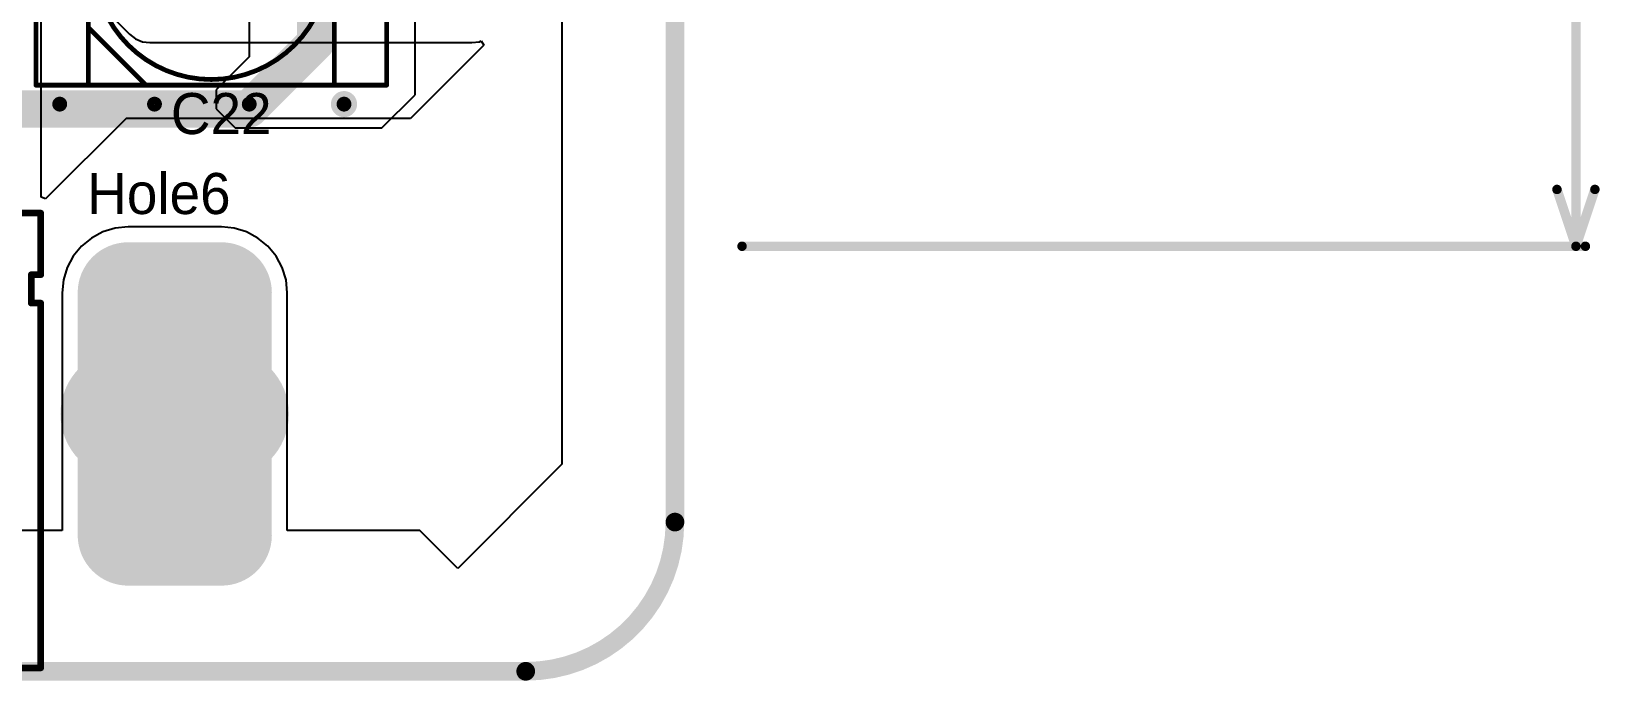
# Model space of a CAD drawing. Header units: millimetres. Extents: x -0.28 to 4.38, y -0.01 to 4.88.
# Drawn here: x 2.71 to 4.365, y -0.013 to 0.672 of the extents above; entities that cross this region are included whole.
import ezdxf

# ---------------------------------------------------------------- set-up
doc = ezdxf.new("R2010")
doc.units = ezdxf.units.MM
doc.header["$MEASUREMENT"] = 0
for name, color, linetype in [('BottomLayer', 5, 'Continuous'), ('BottomSolder', 6, 'Continuous'), ('Mechanical1', 6, 'Continuous'), ('Mechanical13', 56, 'Continuous'), ('Mechanical15', 56, 'Continuous'), ('MultiLayer', 9, 'Continuous'), ('PadHoleLayer', 156, 'Continuous'), ('TopLayer', 1, 'Continuous'), ('TopOverlay', 2, 'Continuous'), ('TopPaste', 8, 'Continuous'), ('TopSolder', 216, 'Continuous'), ('ViaHoleLayer', 16, 'Continuous')]:
    doc.layers.add(name, color=color, linetype=linetype)

# ---------------------------------------------------------------- blocks, each defined once
blk = doc.blocks.new('H___P___24')
at = {"layer": 'BottomLayer', "const_width": 0.0492}
for points in [[(-0.1526, 0.0531, 1), (-0.1033, 0.0531, 1)], [(0.1033, 0.0531, 1), (0.1526, 0.0531, 1)], [(-0.1526, -0.0453, 1), (-0.1033, -0.0453, 1)], [(0.1033, -0.0453, 1), (0.1526, -0.0453, 1)]]:
    blk.add_lwpolyline(points, format="xyb", close=True, dxfattribs=at)
at = {"layer": 'BottomLayer'}
for points in [[(-0.128, -0.0945), (0.128, -0.0945), (-0.128, 0.1024), (0.128, 0.1024)], [(-0.1772, -0.0453), (0.1772, -0.0453), (-0.1772, 0.0531), (0.1772, 0.0531)]]:
    blk.add_solid(points, dxfattribs=at)
at = {"layer": 'BottomSolder', "const_width": 0.0532}
for points in [[(-0.1546, 0.0531, 1), (-0.1013, 0.0531, 1)], [(0.1013, 0.0531, 1), (0.1546, 0.0531, 1)], [(-0.1546, -0.0453, 1), (-0.1013, -0.0453, 1)], [(0.1013, -0.0453, 1), (0.1546, -0.0453, 1)]]:
    blk.add_lwpolyline(points, format="xyb", close=True, dxfattribs=at)
at = {"layer": 'BottomSolder'}
for points in [[(-0.128, -0.0985), (0.128, -0.0985), (-0.128, 0.1064), (0.128, 0.1064)], [(-0.1812, -0.0453), (0.1812, -0.0453), (-0.1812, 0.0531), (0.1812, 0.0531)]]:
    blk.add_solid(points, dxfattribs=at)
at = {"layer": 'MultiLayer', "const_width": 0.0492}
for points in [[(-0.1526, 0.0531, 1), (-0.1033, 0.0531, 1)], [(0.1033, 0.0531, 1), (0.1526, 0.0531, 1)], [(-0.1526, -0.0453, 1), (-0.1033, -0.0453, 1)], [(0.1033, -0.0453, 1), (0.1526, -0.0453, 1)]]:
    blk.add_lwpolyline(points, format="xyb", close=True, dxfattribs=at)
at = {"layer": 'MultiLayer'}
for points in [[(-0.128, -0.0945), (0.128, -0.0945), (-0.128, 0.1024), (0.128, 0.1024)], [(-0.1772, -0.0453), (0.1772, -0.0453), (-0.1772, 0.0531), (0.1772, 0.0531)]]:
    blk.add_solid(points, dxfattribs=at)
at = {"layer": 'PadHoleLayer', "const_width": 0.0344}
blk.add_lwpolyline([(-0.0517, -0.0477), (-0.0517, 0.0556, -1), (0.0517, 0.0556), (0.0517, -0.0477, -1)], format="xyb", close=True, dxfattribs=at)
at = {"layer": 'TopLayer', "const_width": 0.0492}
for points in [[(-0.1526, 0.0531, 1), (-0.1033, 0.0531, 1)], [(0.1033, 0.0531, 1), (0.1526, 0.0531, 1)], [(-0.1526, -0.0453, 1), (-0.1033, -0.0453, 1)], [(0.1033, -0.0453, 1), (0.1526, -0.0453, 1)]]:
    blk.add_lwpolyline(points, format="xyb", close=True, dxfattribs=at)
at = {"layer": 'TopLayer'}
for points in [[(-0.128, -0.0945), (0.128, -0.0945), (-0.128, 0.1024), (0.128, 0.1024)], [(-0.1772, -0.0453), (0.1772, -0.0453), (-0.1772, 0.0531), (0.1772, 0.0531)]]:
    blk.add_solid(points, dxfattribs=at)
at = {"layer": 'TopSolder', "const_width": 0.0532}
for points in [[(-0.1546, 0.0531, 1), (-0.1013, 0.0531, 1)], [(0.1013, 0.0531, 1), (0.1546, 0.0531, 1)], [(-0.1546, -0.0453, 1), (-0.1013, -0.0453, 1)], [(0.1013, -0.0453, 1), (0.1546, -0.0453, 1)]]:
    blk.add_lwpolyline(points, format="xyb", close=True, dxfattribs=at)
at = {"layer": 'TopSolder'}
for points in [[(-0.128, -0.0985), (0.128, -0.0985), (-0.128, 0.1064), (0.128, 0.1064)], [(-0.1812, -0.0453), (0.1812, -0.0453), (-0.1812, 0.0531), (0.1812, 0.0531)]]:
    blk.add_solid(points, dxfattribs=at)
blk = doc.blocks.new('KF2_5_08T_32')
at = {"layer": 'BottomLayer', "const_width": 0.11}
for points in [[(0, 0.005), (0, -0.005)], [(0.2, 0.005), (0.2, -0.005)]]:
    blk.add_lwpolyline(points, dxfattribs=at)
at = {"layer": 'BottomLayer', "const_width": 0.055}
for points in [[(-0.0275, 0.005, 1), (0.0275, 0.005, 1)], [(-0.0275, -0.005, 1), (0.0275, -0.005, 1)], [(0.1725, 0.005, 1), (0.2275, 0.005, 1)], [(0.1725, -0.005, 1), (0.2275, -0.005, 1)]]:
    blk.add_lwpolyline(points, format="xyb", close=True, dxfattribs=at)
at = {"layer": 'BottomSolder', "const_width": 0.118}
for points in [[(0, 0.005), (0, -0.005)], [(0.2, 0.005), (0.2, -0.005)]]:
    blk.add_lwpolyline(points, dxfattribs=at)
at = {"layer": 'BottomSolder', "const_width": 0.059}
for points in [[(-0.0295, 0.005, 1), (0.0295, 0.005, 1)], [(-0.0295, -0.005, 1), (0.0295, -0.005, 1)], [(0.1705, 0.005, 1), (0.2295, 0.005, 1)], [(0.1705, -0.005, 1), (0.2295, -0.005, 1)]]:
    blk.add_lwpolyline(points, format="xyb", close=True, dxfattribs=at)
at = {"layer": 'MultiLayer', "const_width": 0.11}
for points in [[(0, 0.005), (0, -0.005)], [(0.2, 0.005), (0.2, -0.005)]]:
    blk.add_lwpolyline(points, dxfattribs=at)
at = {"layer": 'MultiLayer', "const_width": 0.055}
for points in [[(-0.0275, 0.005, 1), (0.0275, 0.005, 1)], [(-0.0275, -0.005, 1), (0.0275, -0.005, 1)], [(0.1725, 0.005, 1), (0.2275, 0.005, 1)], [(0.1725, -0.005, 1), (0.2275, -0.005, 1)]]:
    blk.add_lwpolyline(points, format="xyb", close=True, dxfattribs=at)
at = {"layer": 'PadHoleLayer', "const_width": 0.03}
for points in [[(-0.015, 0, 1), (0.015, 0, 1)], [(0.185, 0, 1), (0.215, 0, 1)]]:
    blk.add_lwpolyline(points, format="xyb", close=True, dxfattribs=at)
at = {"layer": 'TopLayer', "const_width": 0.11}
for points in [[(0, 0.005), (0, -0.005)], [(0.2, 0.005), (0.2, -0.005)]]:
    blk.add_lwpolyline(points, dxfattribs=at)
at = {"layer": 'TopLayer', "const_width": 0.055}
for points in [[(-0.0275, 0.005, 1), (0.0275, 0.005, 1)], [(-0.0275, -0.005, 1), (0.0275, -0.005, 1)], [(0.1725, 0.005, 1), (0.2275, 0.005, 1)], [(0.1725, -0.005, 1), (0.2275, -0.005, 1)]]:
    blk.add_lwpolyline(points, format="xyb", close=True, dxfattribs=at)
at = {"layer": 'TopOverlay'}
for p, q in [((0.1, 0.025), (0.075, 0)), ((0.125, 0), (0.1, 0.025)), ((0.075, 0), (0.09, 0)), ((0.09, 0), (0.09, -0.025)), ((0.11, -0.025), (0.11, 0)), ((0.11, 0), (0.125, 0)), ((0.09, -0.025), (0.11, -0.025))]:
    blk.add_line(p, q, dxfattribs=at)
at = {"layer": 'TopOverlay', "const_width": 0.007}
for points in [[(-0.1, 0.08), (-0.0185, 0.08)], [(-0.1, -0.4), (-0.1, 0.08)], [(-0.0185, 0.08), (0.1805, 0.08)], [(0.1805, 0.08), (0.3, 0.08)], [(0.3, 0.015), (0.3, 0.08)], [(-0.105, -0.015), (-0.105, 0.015)], [(0.29, 0.015), (0.3, 0.015)], [(0.29, -0.015), (0.29, 0.015)], [(0.29, -0.015), (0.3, -0.015)], [(0.3, -0.4), (0.3, -0.015)], [(-0.03, -0.345), (0.025, -0.345)], [(-0.03, -0.4), (-0.03, -0.345)], [(0.025, -0.4), (0.025, -0.345)], [(0.17, -0.345), (0.225, -0.345)], [(0.17, -0.4), (0.17, -0.345)], [(0.225, -0.4), (0.225, -0.345)], [(-0.1, -0.4), (0.3, -0.4)]]:
    blk.add_lwpolyline(points, dxfattribs=at)
at = {"layer": 'TopOverlay', "const_width": 0.0035}
for points in [[(-0.10175, 0.08, 1), (-0.09825, 0.08, 1)], [(-0.10175, 0.08, 1), (-0.09825, 0.08, 1)], [(-0.02025, 0.08, 1), (-0.01675, 0.08, 1)], [(-0.02025, 0.08, 1), (-0.01675, 0.08, 1)], [(0.17875, 0.08, 1), (0.18225, 0.08, 1)], [(0.17875, 0.08, 1), (0.18225, 0.08, 1)], [(0.29825, 0.08, 1), (0.30175, 0.08, 1)], [(0.29825, 0.08, 1), (0.30175, 0.08, 1)], [(-0.10675, 0.015, 1), (-0.10325, 0.015, 1)], [(0.28825, 0.015, 1), (0.29175, 0.015, 1)], [(0.28825, 0.015, 1), (0.29175, 0.015, 1)], [(0.29825, 0.015, 1), (0.30175, 0.015, 1)], [(0.29825, 0.015, 1), (0.30175, 0.015, 1)], [(-0.10675, -0.015, 1), (-0.10325, -0.015, 1)], [(0.28825, -0.015, 1), (0.29175, -0.015, 1)], [(0.28825, -0.015, 1), (0.29175, -0.015, 1)], [(0.29825, -0.015, 1), (0.30175, -0.015, 1)], [(0.29825, -0.015, 1), (0.30175, -0.015, 1)], [(-0.03175, -0.345, 1), (-0.02825, -0.345, 1)], [(-0.03175, -0.345, 1), (-0.02825, -0.345, 1)], [(0.02325, -0.345, 1), (0.02675, -0.345, 1)], [(0.02325, -0.345, 1), (0.02675, -0.345, 1)], [(0.16825, -0.345, 1), (0.17175, -0.345, 1)], [(0.16825, -0.345, 1), (0.17175, -0.345, 1)], [(0.22325, -0.345, 1), (0.22675, -0.345, 1)], [(0.22325, -0.345, 1), (0.22675, -0.345, 1)], [(-0.10175, -0.4, 1), (-0.09825, -0.4, 1)], [(-0.10175, -0.4, 1), (-0.09825, -0.4, 1)], [(-0.03175, -0.4, 1), (-0.02825, -0.4, 1)], [(0.02325, -0.4, 1), (0.02675, -0.4, 1)], [(0.16825, -0.4, 1), (0.17175, -0.4, 1)], [(0.22325, -0.4, 1), (0.22675, -0.4, 1)], [(0.29825, -0.4, 1), (0.30175, -0.4, 1)], [(0.29825, -0.4, 1), (0.30175, -0.4, 1)]]:
    blk.add_lwpolyline(points, format="xyb", close=True, dxfattribs=at)
at = {"layer": 'TopSolder', "const_width": 0.118}
for points in [[(0, 0.005), (0, -0.005)], [(0.2, 0.005), (0.2, -0.005)]]:
    blk.add_lwpolyline(points, dxfattribs=at)
at = {"layer": 'TopSolder', "const_width": 0.059}
for points in [[(-0.0295, 0.005, 1), (0.0295, 0.005, 1)], [(-0.0295, -0.005, 1), (0.0295, -0.005, 1)], [(0.1705, 0.005, 1), (0.2295, 0.005, 1)], [(0.1705, -0.005, 1), (0.2295, -0.005, 1)]]:
    blk.add_lwpolyline(points, format="xyb", close=True, dxfattribs=at)
blk = doc.blocks.new('CAP_ALU_SMD_6_3_7_7_2_2_79')
at = {"layer": 'Mechanical13', "const_width": 0.005}
for points in [[(-0.1299, -0.1299), (-0.1299, 0.1299)], [(-0.1299, 0.1299), (0.1299, 0.1299)], [(0.1299, -0.1299), (0.1299, 0.1299)], [(-0.1299, -0.1299), (0.1299, -0.1299)]]:
    blk.add_lwpolyline(points, dxfattribs=at)
at = {"layer": 'Mechanical13'}
for points, const_width in [([(-0.1312, 0.1299, 1), (-0.1287, 0.1299, 1)], 0.0025), ([(-0.1312, 0.1299, 1), (-0.1287, 0.1299, 1)], 0.0025), ([(0.1287, 0.1299, 1), (0.1312, 0.1299, 1)], 0.0025), ([(0.1287, 0.1299, 1), (0.1312, 0.1299, 1)], 0.0025), ([(0.124, 0, 1), (-0.124, 0, 1)], 0.005), ([(-0.1253, 0, 1), (-0.1228, 0, 1)], 0.0025), ([(0.1228, 0, 1), (0.1253, 0, 1)], 0.0025), ([(-0.1312, -0.1299, 1), (-0.1287, -0.1299, 1)], 0.0025), ([(-0.1312, -0.1299, 1), (-0.1287, -0.1299, 1)], 0.0025), ([(0.1287, -0.1299, 1), (0.1312, -0.1299, 1)], 0.0025), ([(0.1287, -0.1299, 1), (0.1312, -0.1299, 1)], 0.0025)]:
    blk.add_lwpolyline(points, format="xyb", close=True, dxfattribs=dict(at, const_width=const_width))
at = {"layer": 'Mechanical15', "const_width": 0.005}
for points in [[(-0.185, -0.13), (-0.185, 0.13)], [(-0.185, 0.13), (0.185, 0.13)], [(0.185, -0.13), (0.185, 0.13)], [(-0.0118, 0), (0.0118, 0)], [(0, -0.0118), (0, 0.0118)], [(-0.185, -0.13), (0.185, -0.13)]]:
    blk.add_lwpolyline(points, dxfattribs=at)
at = {"layer": 'Mechanical15', "const_width": 0.0025}
for points in [[(-0.1863, 0.13, 1), (-0.1838, 0.13, 1)], [(-0.1863, 0.13, 1), (-0.1838, 0.13, 1)], [(0.1837, 0.13, 1), (0.1862, 0.13, 1)], [(0.1837, 0.13, 1), (0.1862, 0.13, 1)], [(-0.0131, 0, 1), (-0.0106, 0, 1)], [(-0.0013, 0.0118, 1), (0.0012, 0.0118, 1)], [(0.0106, 0, 1), (0.0131, 0, 1)], [(-0.0013, -0.0118, 1), (0.0012, -0.0118, 1)], [(-0.1863, -0.13, 1), (-0.1838, -0.13, 1)], [(-0.1863, -0.13, 1), (-0.1838, -0.13, 1)], [(0.1837, -0.13, 1), (0.1862, -0.13, 1)], [(0.1837, -0.13, 1), (0.1862, -0.13, 1)]]:
    blk.add_lwpolyline(points, format="xyb", close=True, dxfattribs=at)
at = {"layer": 'TopLayer'}
for points in [[(-0.1791, -0.0315), (-0.0413, -0.0315), (-0.1791, 0.0315), (-0.0413, 0.0315)], [(0.0413, -0.0315), (0.1791, -0.0315), (0.0413, 0.0315), (0.1791, 0.0315)]]:
    blk.add_solid(points, dxfattribs=at)
at = {"layer": 'TopOverlay', "const_width": 0.005}
for points in [[(-0.1299, 0.0689), (-0.0689, 0.1299)], [(-0.0689, 0.1299), (0.1299, 0.1299)], [(0.1299, 0.0394), (0.1299, 0.1299)], [(-0.1299, 0.0394), (-0.1299, 0.0689)], [(-0.1299, -0.0689), (-0.1299, -0.0394)], [(0.1299, -0.1299), (0.1299, -0.0394)], [(-0.1299, -0.0689), (-0.0689, -0.1299)], [(-0.0689, -0.1299), (0.1299, -0.1299)]]:
    blk.add_lwpolyline(points, dxfattribs=at)
at = {"layer": 'TopOverlay', "const_width": 0.0025}
for points in [[(-0.0701, 0.1299, 1), (-0.0676, 0.1299, 1)], [(-0.0701, 0.1299, 1), (-0.0676, 0.1299, 1)], [(0.1287, 0.1299, 1), (0.1312, 0.1299, 1)], [(0.1287, 0.1299, 1), (0.1312, 0.1299, 1)], [(-0.1312, 0.0689, 1), (-0.1287, 0.0689, 1)], [(-0.1312, 0.0689, 1), (-0.1287, 0.0689, 1)], [(-0.1312, 0.0394, 1), (-0.1287, 0.0394, 1)], [(0.1287, 0.0394, 1), (0.1312, 0.0394, 1)], [(-0.1312, -0.0394, 1), (-0.1287, -0.0394, 1)], [(0.1287, -0.0394, 1), (0.1312, -0.0394, 1)], [(-0.1312, -0.0689, 1), (-0.1287, -0.0689, 1)], [(-0.1312, -0.0689, 1), (-0.1287, -0.0689, 1)], [(-0.0701, -0.1299, 1), (-0.0676, -0.1299, 1)], [(-0.0701, -0.1299, 1), (-0.0676, -0.1299, 1)], [(0.1287, -0.1299, 1), (0.1312, -0.1299, 1)], [(0.1287, -0.1299, 1), (0.1312, -0.1299, 1)]]:
    blk.add_lwpolyline(points, format="xyb", close=True, dxfattribs=at)
at = {"layer": 'TopPaste'}
for points in [[(-0.1791, -0.0315), (-0.0413, -0.0315), (-0.1791, 0.0315), (-0.0413, 0.0315)], [(0.0413, -0.0315), (0.1791, -0.0315), (0.0413, 0.0315), (0.1791, 0.0315)]]:
    blk.add_solid(points, dxfattribs=at)
at = {"layer": 'TopSolder'}
for points in [[(-0.1831, -0.0355), (-0.0373, -0.0355), (-0.1831, 0.0355), (-0.0373, 0.0355)], [(0.0373, -0.0355), (0.1831, -0.0355), (0.0373, 0.0355), (0.1831, 0.0355)]]:
    blk.add_solid(points, dxfattribs=at)

msp = doc.modelspace()

# ---------------------------------------------------------------- linework, layer by layer
at = {"layer": 'BottomLayer'}
for p, q in [((2.7204, 0.4969), (2.7204, 1.315)), ((2.7696, 0.7128), (2.8137, 0.6687)), ((2.8137, 0.6687), (2.8199, 0.6639)), ((2.8199, 0.6639), (2.8272, 0.6609)), ((2.8272, 0.6609), (2.835, 0.6599)), ((2.835, 0.6599), (3.175, 0.6599)), ((3.1874, 0.6574), (3.11, 0.58)), ((3.175, 0.6599), (3.1828, 0.6609)), ((3.1828, 0.6609), (3.1846, 0.6617)), ((3.1846, 0.6617), (3.1874, 0.6574)), ((2.81, 0.58), (2.725, 0.495)), ((3.11, 0.58), (2.81, 0.58)), ((2.725, 0.495), (2.7204, 0.4969))]:
    msp.add_line(p, q, dxfattribs=at)
at = {"layer": 'BottomLayer', "const_width": 0.0138}
for points in [[(2.7331, 0.595, 1), (2.7469, 0.595, 1)], [(2.8331, 0.595, 1), (2.8469, 0.595, 1)], [(2.9331, 0.595, 1), (2.9469, 0.595, 1)], [(3.0331, 0.595, 1), (3.0469, 0.595, 1)]]:
    msp.add_lwpolyline(points, format="xyb", close=True, dxfattribs=at)
at = {"layer": 'Mechanical1'}
for points, const_width in [([(3.3892, 0.1539), (3.3892, 3.6184)], 0.0197), ([(3.3892, 0.1539), (3.3892, 3.6184)], 0.0118), ([(0.1609, -0.0036), (3.2318, -0.0036)], 0.0197), ([(0.1609, -0.0036), (3.2318, -0.0036)], 0.0118)]:
    msp.add_lwpolyline(points, dxfattribs=dict(at, const_width=const_width))
for const_width in [0.0197, 0.0118]:
    msp.add_lwpolyline([(3.3892, 0.1539, -0.414214), (3.2318, -0.0036)], format="xyb", dxfattribs=dict(at, const_width=const_width))
for points, const_width in [([(3.3843, 0.1539, 1), (3.3942, 0.1539, 1)], 0.00984), ([(3.3843, 0.1539, 1), (3.3942, 0.1539, 1)], 0.00984), ([(3.3863, 0.1539, 1), (3.3922, 0.1539, 1)], 0.00591), ([(3.3863, 0.1539, 1), (3.3922, 0.1539, 1)], 0.00591), ([(3.2268, -0.0036, 1), (3.2367, -0.0036, 1)], 0.00984), ([(3.2268, -0.0036, 1), (3.2367, -0.0036, 1)], 0.00984), ([(3.2288, -0.0036, 1), (3.2347, -0.0036, 1)], 0.00591), ([(3.2288, -0.0036, 1), (3.2347, -0.0036, 1)], 0.00591)]:
    msp.add_lwpolyline(points, format="xyb", close=True, dxfattribs=dict(at, const_width=const_width))
at = {"layer": 'MultiLayer', "const_width": 0.0138}
for points in [[(2.7331, 0.595, 1), (2.7469, 0.595, 1)], [(2.8331, 0.595, 1), (2.8469, 0.595, 1)], [(2.9331, 0.595, 1), (2.9469, 0.595, 1)], [(3.0331, 0.595, 1), (3.0469, 0.595, 1)]]:
    msp.add_lwpolyline(points, format="xyb", close=True, dxfattribs=at)
at = {"layer": 'TopLayer'}
for p, q in [((3.27, 3.05), (3.27, 0.215)), ((3.115, 0.605), (3.115, 1.03)), ((2.94, 0.8), (2.94, 0.645)), ((2.94, 0.645), (2.905, 0.61)), ((2.905, 0.61), (2.905, 0.59)), ((3.08, 0.57), (3.115, 0.605)), ((2.905, 0.59), (2.925, 0.57)), ((2.925, 0.57), (3.08, 0.57)), ((2.7986, 0.4641), (2.7855, 0.4602)), ((2.8121, 0.4655), (2.7986, 0.4641)), ((2.9106, 0.4655), (2.8121, 0.4655)), ((2.9241, 0.4641), (2.9106, 0.4655)), ((2.9372, 0.4602), (2.9241, 0.4641)), ((2.7735, 0.4537), (2.7629, 0.4451)), ((2.7855, 0.4602), (2.7735, 0.4537)), ((2.9492, 0.4537), (2.9372, 0.4602)), ((2.9597, 0.4451), (2.9492, 0.4537)), ((2.7543, 0.4345), (2.7479, 0.4225)), ((2.7629, 0.4451), (2.7543, 0.4345)), ((2.9684, 0.4345), (2.9597, 0.4451)), ((2.9748, 0.4225), (2.9684, 0.4345)), ((2.7479, 0.4225), (2.7439, 0.4095)), ((2.9788, 0.4095), (2.9748, 0.4225)), ((2.7439, 0.4095), (2.7426, 0.3959)), ((2.9801, 0.3959), (2.9788, 0.4095)), ((2.7426, 0.3959), (2.7426, 0.145)), ((2.9801, 0.145), (2.9801, 0.3959)), ((3.27, 0.215), (3.16, 0.105)), ((2.7426, 0.145), (1.0115, 0.145)), ((3.12, 0.145), (2.9801, 0.145)), ((3.16, 0.105), (3.12, 0.145))]:
    msp.add_line(p, q, dxfattribs=at)
for points, const_width in [([(4.34, 0.445), (4.34, 2.2291)], 0.01), ([(3.0102, 0.6602), (3.0102, 0.745)], 0.0394), ([(2.94, 0.59), (3.0102, 0.6602)], 0.0394), ([(2.48, 0.59), (2.94, 0.59)], 0.0394), ([(4.32, 0.505), (4.34, 0.445)], 0.01), ([(4.34, 0.445), (4.36, 0.505)], 0.01), ([(3.46, 0.445), (4.35, 0.445)], 0.01)]:
    msp.add_lwpolyline(points, dxfattribs=dict(at, const_width=const_width))
for points, const_width in [([(3.0004, 0.6602, 1), (3.0201, 0.6602, 1)], 0.0197), ([(3.0004, 0.6602, 1), (3.0201, 0.6602, 1)], 0.0197), ([(2.7331, 0.595, 1), (2.7469, 0.595, 1)], 0.0138), ([(2.8331, 0.595, 1), (2.8469, 0.595, 1)], 0.0138), ([(2.9302, 0.59, 1), (2.9498, 0.59, 1)], 0.0197), ([(2.9302, 0.59, 1), (2.9498, 0.59, 1)], 0.0197), ([(2.9331, 0.595, 1), (2.9469, 0.595, 1)], 0.0138), ([(3.0331, 0.595, 1), (3.0469, 0.595, 1)], 0.0138), ([(4.3175, 0.505, 1), (4.3225, 0.505, 1)], 0.005), ([(4.3575, 0.505, 1), (4.3625, 0.505, 1)], 0.005), ([(3.4575, 0.445, 1), (3.4625, 0.445, 1)], 0.005), ([(4.3375, 0.445, 1), (4.3425, 0.445, 1)], 0.005), ([(4.3375, 0.445, 1), (4.3425, 0.445, 1)], 0.005), ([(4.3375, 0.445, 1), (4.3425, 0.445, 1)], 0.005), ([(4.3475, 0.445, 1), (4.3525, 0.445, 1)], 0.005)]:
    msp.add_lwpolyline(points, format="xyb", close=True, dxfattribs=dict(at, const_width=const_width))
at = {"layer": 'ViaHoleLayer', "const_width": 0.00787}
for points in [[(2.7361, 0.595, 1), (2.7439, 0.595, 1)], [(2.8361, 0.595, 1), (2.8439, 0.595, 1)], [(2.9361, 0.595, 1), (2.9439, 0.595, 1)], [(3.0361, 0.595, 1), (3.0439, 0.595, 1)]]:
    msp.add_lwpolyline(points, format="xyb", close=True, dxfattribs=at)

# ---------------------------------------------------------------- block references
for name, p, rotation in [('CAP_ALU_SMD_6_3_7_7_2_2_79', (2.9, 0.745), 360), ('H___P___24', (2.8653, 0.268), 90)]:
    msp.add_blockref(name, p, dxfattribs=dict(rotation=rotation))
msp.add_blockref('KF2_5_08T_32', (2.42, 0.4))

# ---------------------------------------------------------------- texts
at = {"layer": 'TopOverlay'}
for s, p in [('C22', (2.8573, 0.5634)), ('Hole6', (2.769, 0.479))]:
    msp.add_text(s, height=0.04331, dxfattribs=at).set_placement(p)

doc.saveas('drawing.dxf')
